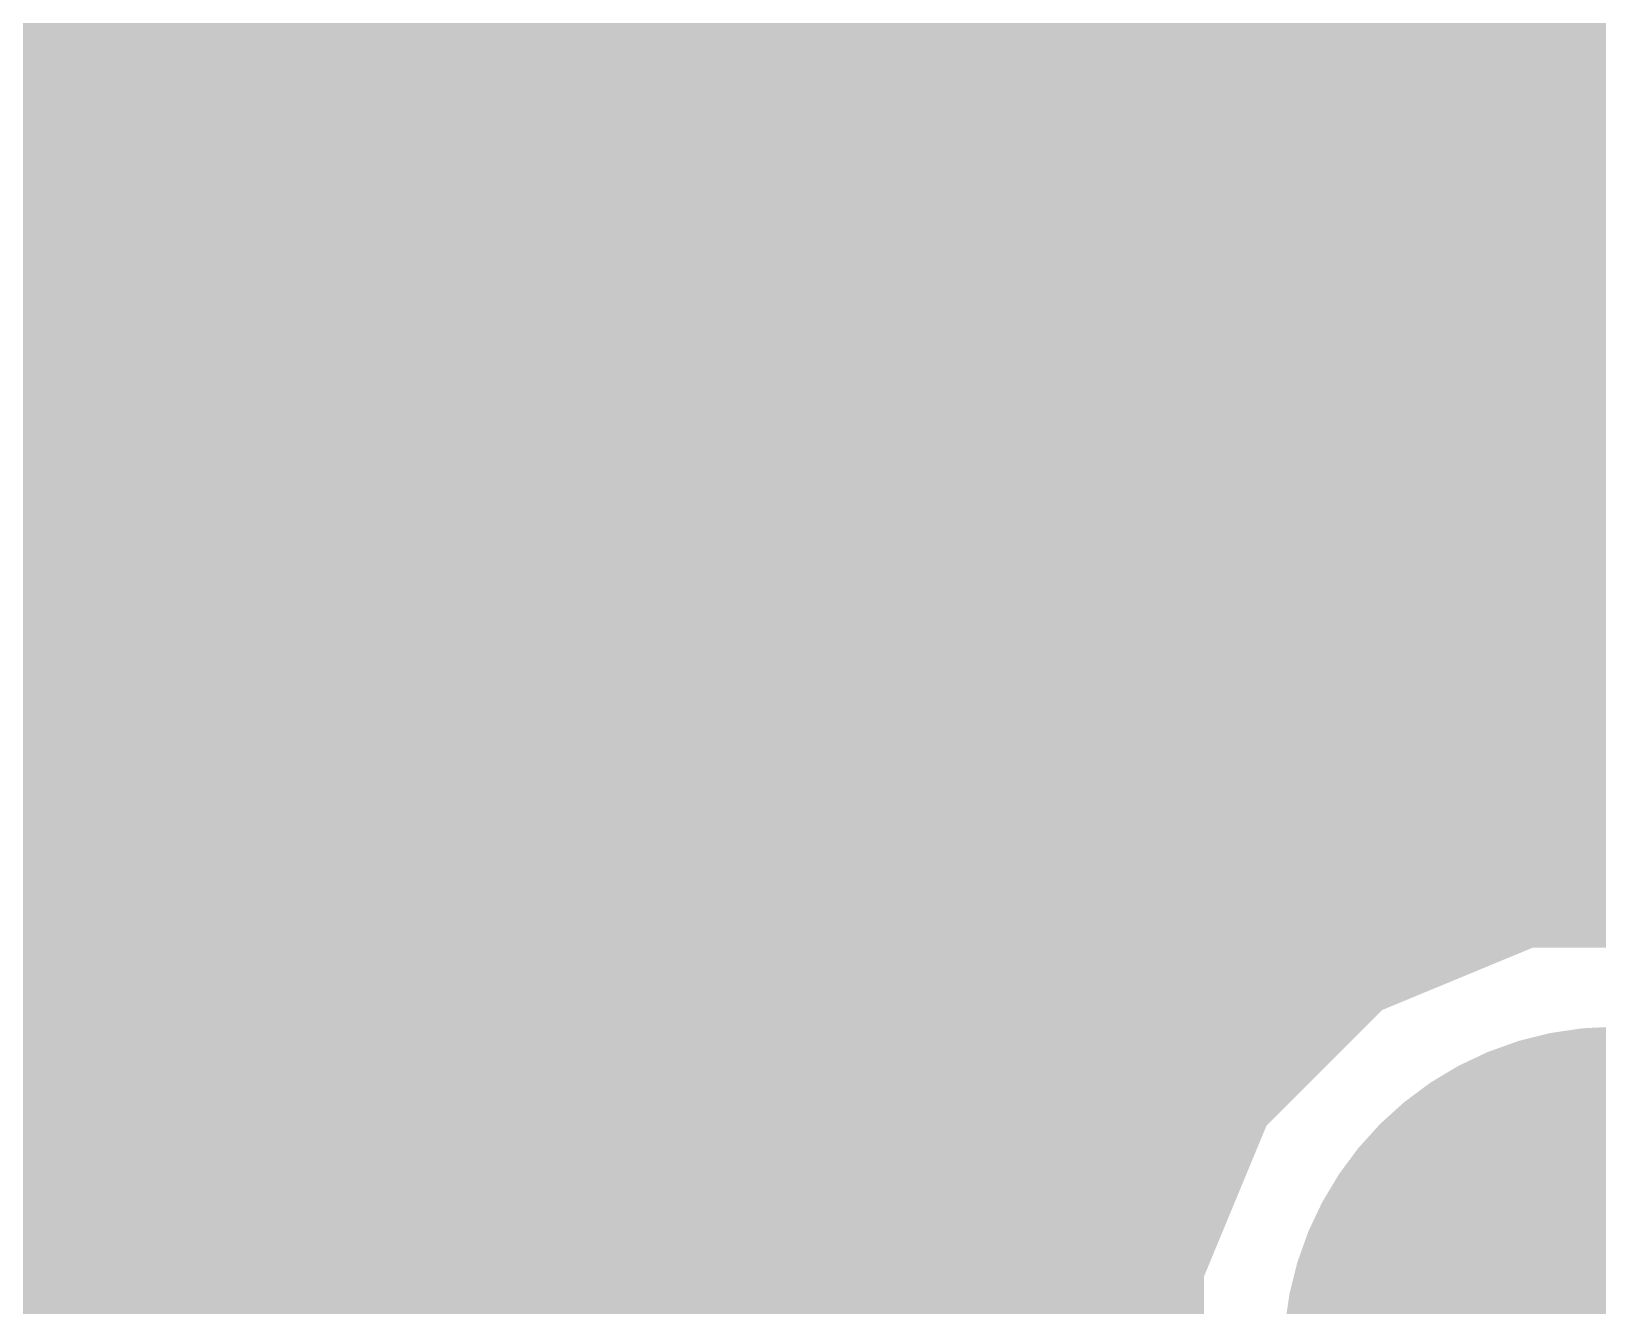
# Model space of a CAD drawing. Extents: x -16.5 to 33.1, y -17.8 to 72.5.
# Drawn here: x 21.46 to 27.49, y 15.7 to 20.6 of the extents above; entities that cross this region are included whole.
import ezdxf

# ---------------------------------------------------------------- set-up
doc = ezdxf.new("R2010")
doc.units = 0
for name, color, linetype in [('1', 22, 'CONTINUOUS'), ('17', 82, 'CONTINUOUS'), ('21', 7, 'CONTINUOUS')]:
    doc.layers.add(name, color=color, linetype=linetype)

# ---------------------------------------------------------------- blocks, each defined once
blk = doc.blocks.new('ROUNDP')
at = {"const_width": 0.5}
blk.add_lwpolyline([(0, -0.25, 1), (0, 0.25, 1), (0, -0.25)], format="xyb", dxfattribs=at)

msp = doc.modelspace()

# ---------------------------------------------------------------- linework, layer by layer
at = {"layer": '1', "const_width": 0.254}
for points in [[(20.7193, 20.574), (30.8263, 20.574)], [(20.4653, 20.32), (31.2319, 20.32)], [(20.2113, 20.066), (30.8263, 20.066)], [(19.9573, 19.812), (30.581, 19.812)], [(19.7033, 19.558), (30.4758, 19.558)], [(19.4493, 19.304), (30.3784, 19.304)], [(19.1953, 19.05), (30.3784, 19.05)], [(18.9413, 18.796), (30.3784, 18.796)], [(18.6873, 18.542), (30.4758, 18.542)], [(18.4333, 18.288), (30.581, 18.288)], [(18.1793, 18.034), (30.8263, 18.034)], [(3.3303, 17.78), (31.2319, 17.78)], [(3.0763, 17.526), (30.9013, 17.526)], [(2.8223, 17.272), (30.671, 17.272)], [(27.2192, 17.2021), (26.5914, 16.9421)], [(27.8988, 17.2021), (27.2192, 17.2021)], [(17.2943, 17.018), (26.7747, 17.018)], [(26.5914, 16.9421), (26.1109, 16.4616)], [(17.6557, 16.764), (26.4133, 16.764)], [(17.9097, 16.51), (26.1593, 16.51)], [(26.1109, 16.4616), (25.8509, 15.8338)], [(18.0433, 16.256), (26.0257, 16.256)], [(18.1485, 16.002), (25.9205, 16.002)], [(25.8509, 15.8338), (25.8509, 15.1542)], [(18.2181, 15.748), (25.8509, 15.748)]]:
    msp.add_lwpolyline(points, dxfattribs=at)
at = {"layer": '1', "const_width": 0.127}
for points in [[(27.2192, 17.2656, 1), (27.2192, 17.1386)], [(27.2435, 17.1435, 1), (27.1949, 17.2608)], [(26.7747, 16.9545, 1), (26.7747, 17.0815)], [(26.5671, 17.0008, 1), (26.6157, 16.8834)], [(26.6363, 16.8972, 1), (26.5465, 16.987)], [(26.4133, 16.7005, 1), (26.4133, 16.8275)], [(26.1696, 16.4373, 1), (26.0522, 16.4859)], [(26.1593, 16.4465, 1), (26.1593, 16.5735)], [(26.066, 16.5065, 1), (26.1558, 16.4167)], [(26.0257, 16.1925, 1), (26.0257, 16.3195)], [(25.9205, 15.9385, 1), (25.9205, 16.0655)], [(25.9144, 15.8338, 1), (25.7873, 15.8338)], [(25.7922, 15.8581, 1), (25.9095, 15.8095)], [(25.8509, 15.6845, 1), (25.8509, 15.8115)]]:
    msp.add_lwpolyline(points, format="xyb", dxfattribs=at)
at = {"layer": '21', "const_width": 0.2794}
for points in [[(21.5546, 18.2753), (20.8047, 18.2753)], [(22.1919, 18.0253), (22.4419, 18.2753)], [(22.4419, 18.2753), (22.9418, 18.2753)], [(22.9418, 18.2753), (23.1918, 18.0253)], [(23.1918, 18.0253), (23.1918, 17.0254)], [(21.3047, 17.7753), (21.5546, 17.5254)], [(22.1919, 17.5254), (22.4419, 17.7753)], [(22.4419, 17.7753), (22.9418, 17.7753)], [(22.4419, 17.2754), (22.4419, 17.7753)], [(22.9418, 17.7753), (22.9418, 17.2754)], [(21.5546, 17.5254), (21.3047, 17.2754)], [(22.1919, 17.0254), (22.1919, 17.5254)], [(22.9418, 17.2754), (22.4419, 17.2754)], [(22.4419, 16.7754), (22.1919, 17.0254)], [(23.1918, 17.0254), (22.9418, 16.7754)], [(22.9418, 16.7754), (22.4419, 16.7754)]]:
    msp.add_lwpolyline(points, dxfattribs=at)
at = {"layer": '21', "const_width": 0.1397}
for points in [[(21.5546, 18.2055, 1), (21.5546, 18.3452)], [(22.4419, 18.3452, 1), (22.4419, 18.2055)], [(22.4912, 18.2259, 1), (22.3925, 18.3247)], [(22.9912, 18.3247, 1), (22.8924, 18.2259)], [(22.9418, 18.2055, 1), (22.9418, 18.3452)], [(23.2616, 18.0253, 1), (23.1219, 18.0253)], [(22.1425, 18.0747, 1), (22.2413, 17.9759)], [(23.1424, 17.9759, 1), (23.2412, 18.0747)], [(22.4419, 17.8452, 1), (22.4419, 17.7055)], [(22.5117, 17.7753, 1), (22.372, 17.7753)], [(22.4912, 17.7259, 1), (22.3925, 17.8247)], [(23.0117, 17.7753, 1), (22.872, 17.7753)], [(22.9418, 17.7055, 1), (22.9418, 17.8452)], [(21.604, 17.476, 1), (21.5052, 17.5748)], [(22.2617, 17.5254, 1), (22.122, 17.5254)], [(21.5052, 17.476, 1), (21.604, 17.5748)], [(22.1425, 17.5748, 1), (22.2413, 17.476)], [(22.4419, 17.3452, 1), (22.4419, 17.2055)], [(22.9418, 17.2055, 1), (22.9418, 17.3452)], [(22.372, 17.2754, 1), (22.5117, 17.2754)], [(22.872, 17.2754, 1), (23.0117, 17.2754)], [(22.2413, 17.0748, 1), (22.1425, 16.976)], [(23.2412, 16.976, 1), (23.1424, 17.0748)], [(22.122, 17.0254, 1), (22.2617, 17.0254)], [(23.1219, 17.0254, 1), (23.2616, 17.0254)], [(22.4419, 16.8453, 1), (22.4419, 16.7056)], [(22.3925, 16.726, 1), (22.4912, 16.8248)], [(22.8924, 16.8248, 1), (22.9912, 16.726)], [(22.9418, 16.7056, 1), (22.9418, 16.8453)]]:
    msp.add_lwpolyline(points, format="xyb", dxfattribs=at)

# ---------------------------------------------------------------- block references
at = {"layer": '17', "xscale": 2.5527, "yscale": 2.5527, "rotation": 270}
msp.add_blockref('ROUNDP', (27.559, 15.494), dxfattribs=at)

doc.saveas('drawing.dxf')
